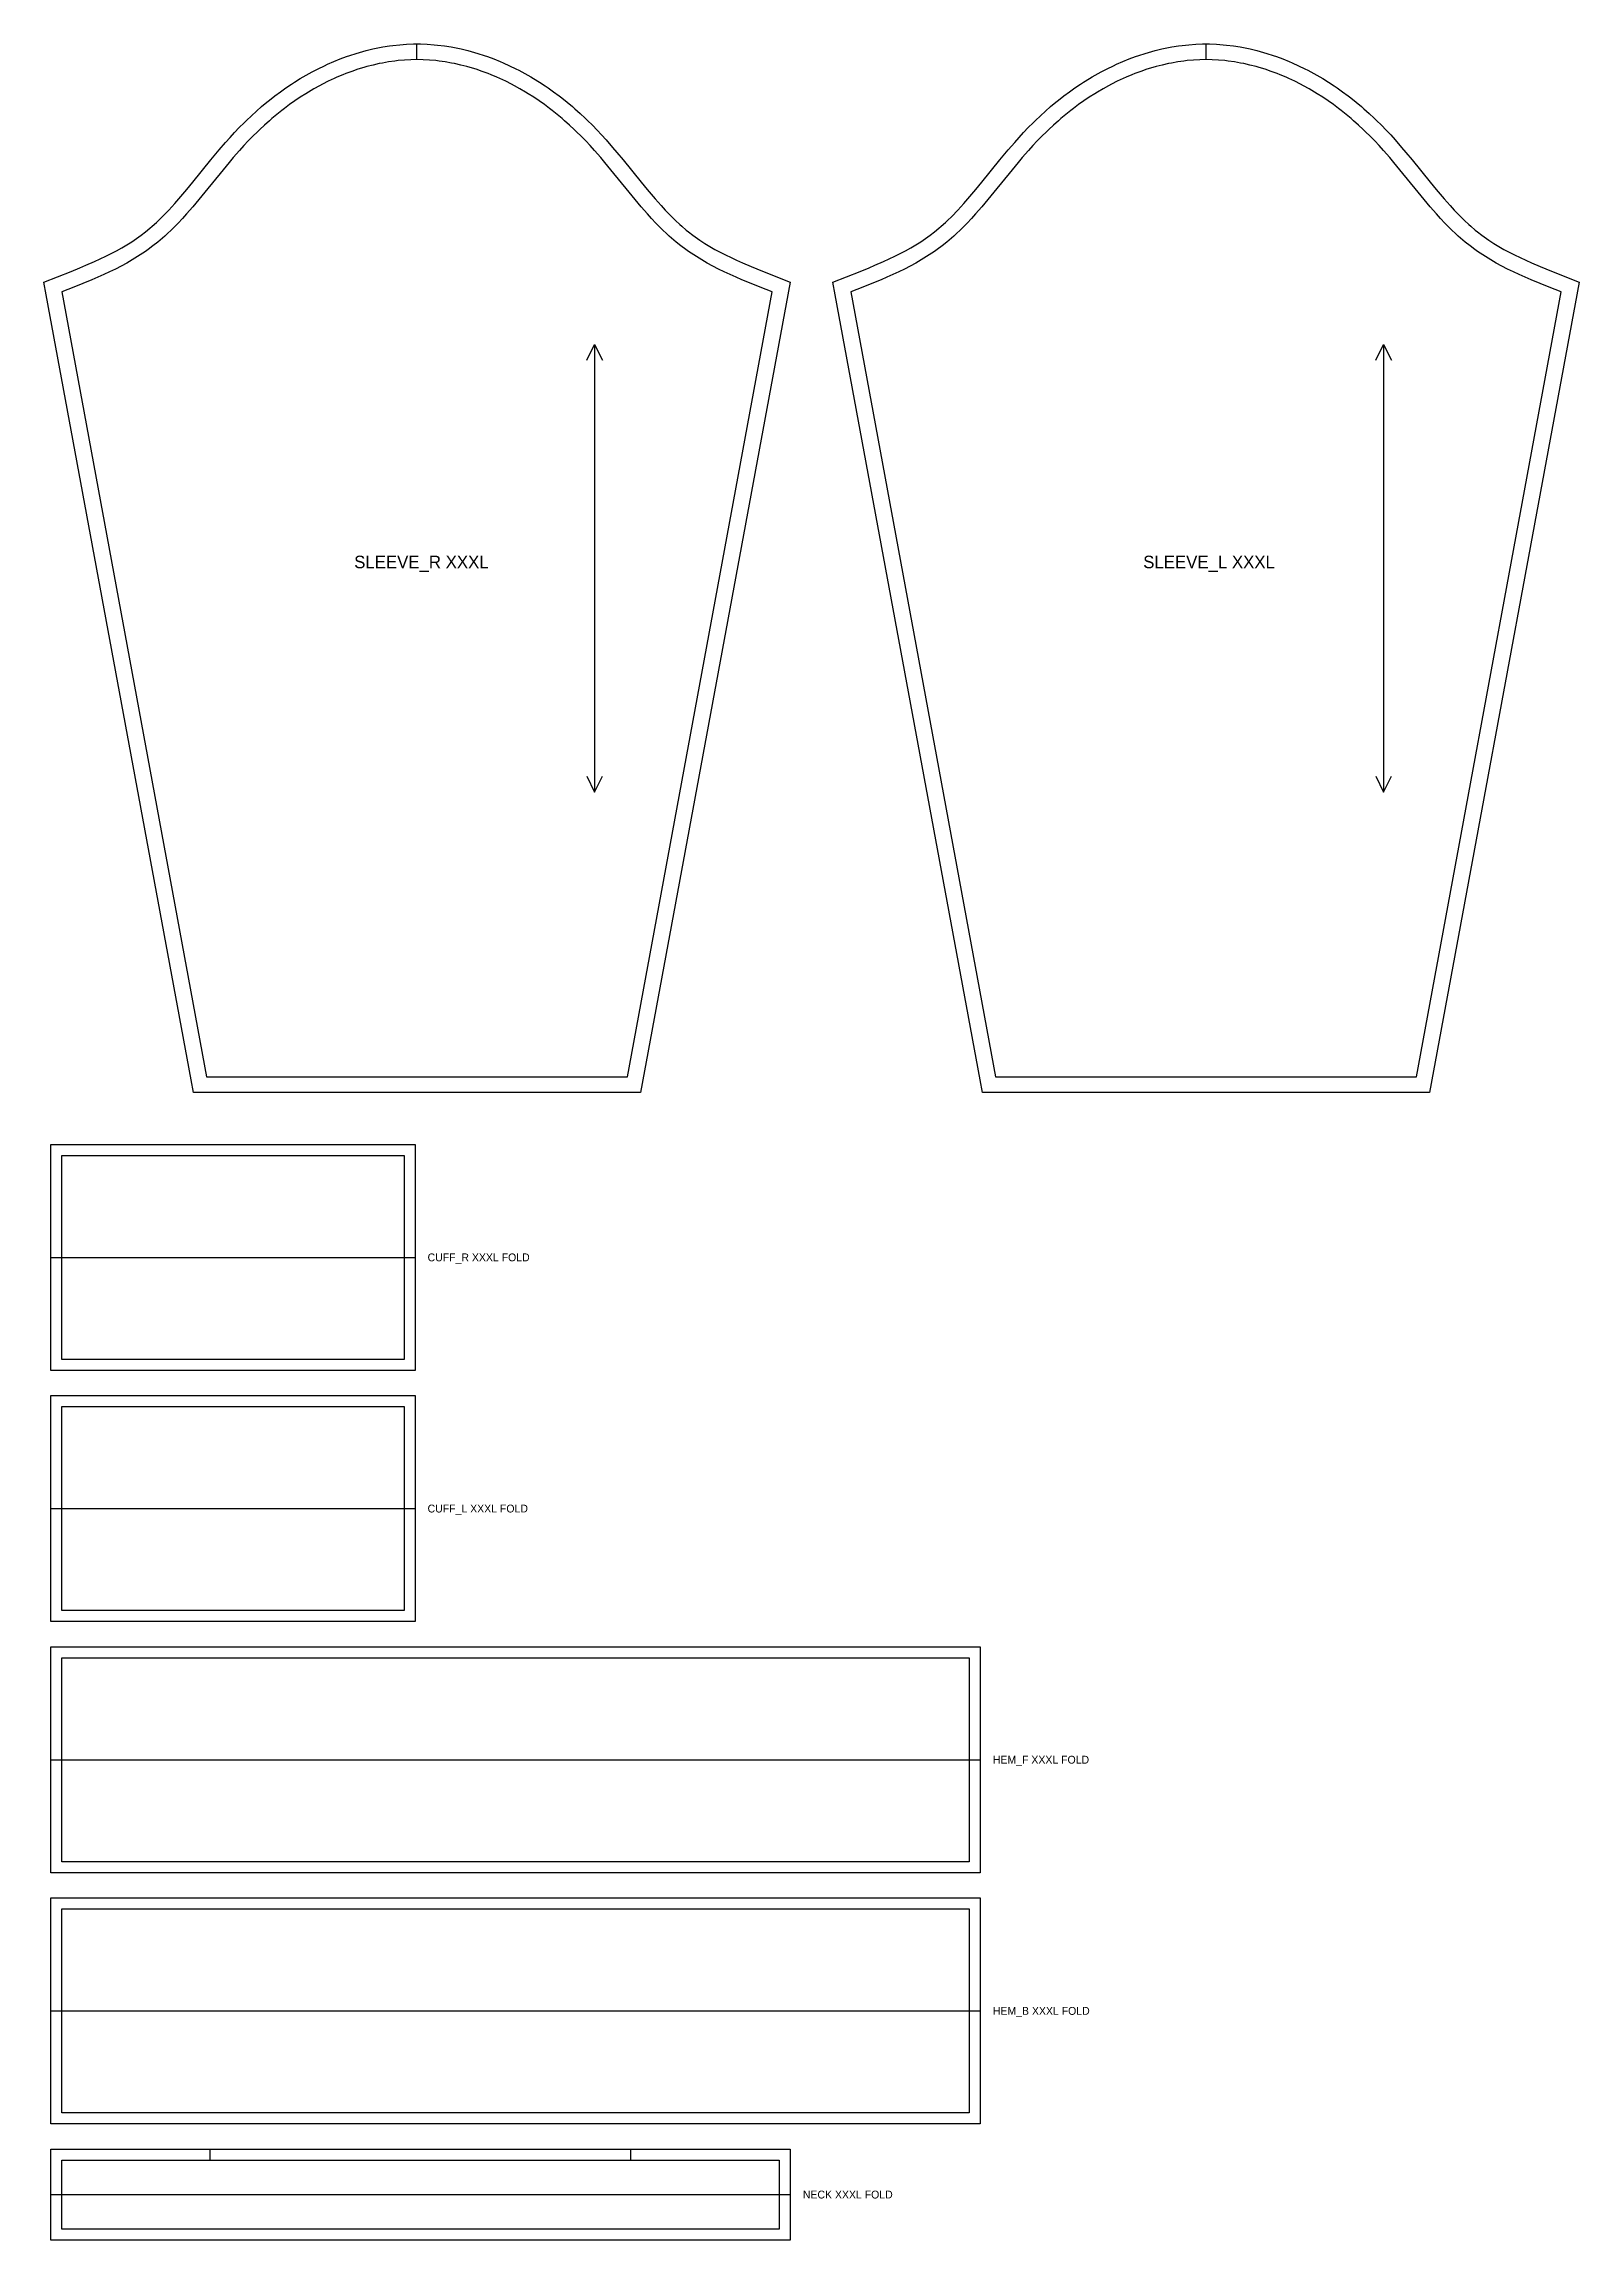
# Model space of a CAD drawing. Extents: x 24 to 1435, y 28 to 2189.
# Drawn here: x 24 to 1001, y 28 to 1427 of the extents above; entities that cross this region are included whole.
import ezdxf

# ---------------------------------------------------------------- set-up
doc = ezdxf.new("R2010")
doc.units = 0
for name, color, linetype in [('CUT', 7, 'CONTINUOUS'), ('FOLD', 6, 'CONTINUOUS'), ('GRAIN', 3, 'CONTINUOUS'), ('NOTCH', 1, 'CONTINUOUS'), ('SEW', 5, 'CONTINUOUS'), ('TEXT', 2, 'CONTINUOUS')]:
    doc.layers.add(name, color=color, linetype=linetype)

msp = doc.modelspace()

# ---------------------------------------------------------------- linework, layer by layer
at = {"layer": 'CUT'}
for points in [[(25.166, 1267.186), (23.672, 1275.283), (40.948, 1282.117), (46.621, 1284.427), (50.352, 1285.991), (55.855, 1288.387), (59.455, 1290.028), (62.993, 1291.71), (66.462, 1293.44), (69.859, 1295.223), (73.178, 1297.065), (76.413, 1298.971), (79.561, 1300.947), (82.617, 1302.998), (85.578, 1305.132), (88.413, 1307.326), (91.195, 1309.628), (92.567, 1310.818), (95.279, 1313.271), (96.619, 1314.534), (99.271, 1317.127), (103.188, 1321.176), (107.048, 1325.398), (110.867, 1329.772), (114.662, 1334.275), (118.453, 1338.884), (129.988, 1353.11), (135.3, 1359.5), (139.404, 1364.269), (142.209, 1367.423), (145.079, 1370.548), (148.045, 1373.662), (151.104, 1376.749), (152.657, 1378.27), (155.81, 1381.264), (159.025, 1384.192), (162.302, 1387.052), (165.641, 1389.84), (167.333, 1391.206), (170.763, 1393.882), (174.254, 1396.478), (177.805, 1398.993), (181.415, 1401.424), (183.243, 1402.606), (186.942, 1404.904), (188.814, 1406.018), (192.601, 1408.176), (194.516, 1409.219), (198.39, 1411.23), (202.321, 1413.139), (204.307, 1414.055), (208.322, 1415.805), (212.391, 1417.446), (216.44, 1418.947), (218.482, 1419.655), (222.602, 1420.985), (224.68, 1421.605), (228.865, 1422.754), (233.09, 1423.775), (235.216, 1424.237), (239.492, 1425.06), (243.799, 1425.745), (245.963, 1426.034), (250.307, 1426.502), (254.673, 1426.819), (259.055, 1426.98), (261.25, 1427), (263.445, 1426.98), (267.827, 1426.819), (272.193, 1426.502), (274.368, 1426.287), (278.701, 1425.745), (283.008, 1425.06), (285.15, 1424.666), (289.41, 1423.775), (293.635, 1422.754), (295.733, 1422.195), (299.898, 1420.985), (304.018, 1419.655), (306.06, 1418.947), (310.109, 1417.446), (314.178, 1415.805), (316.192, 1414.944), (320.179, 1413.139), (324.11, 1411.23), (326.054, 1410.237), (329.899, 1408.176), (333.686, 1406.018), (335.558, 1404.904), (339.257, 1402.606), (342.897, 1400.219), (344.695, 1398.993), (348.246, 1396.478), (351.737, 1393.882), (353.459, 1392.554), (356.859, 1389.84), (360.198, 1387.052), (361.844, 1385.631), (365.09, 1382.737), (368.274, 1379.775), (369.843, 1378.27), (372.933, 1375.213), (375.96, 1372.097), (378.864, 1368.99), (381.701, 1365.849), (385.845, 1361.094), (388.544, 1357.904), (392.512, 1353.11), (404.047, 1338.884), (407.838, 1334.275), (410.366, 1331.26), (412.903, 1328.299), (416.733, 1323.973), (419.312, 1321.176), (421.916, 1318.456), (424.551, 1315.819), (425.881, 1314.534), (428.572, 1312.032), (429.933, 1310.818), (432.689, 1308.464), (434.087, 1307.326), (436.922, 1305.132), (438.391, 1304.054), (441.4, 1301.963), (444.502, 1299.95), (447.694, 1298.009), (450.971, 1296.136), (454.33, 1294.324), (457.764, 1292.569), (461.268, 1290.863), (464.837, 1289.203), (468.466, 1287.581), (474.008, 1285.206), (477.761, 1283.653), (483.461, 1281.353), (498.828, 1275.283), (403.574, 759), (118.926, 759), (117.416, 767.186)], [(527.666, 1267.186), (526.172, 1275.283), (543.448, 1282.117), (549.121, 1284.427), (552.852, 1285.991), (558.355, 1288.387), (561.955, 1290.028), (565.493, 1291.71), (568.962, 1293.44), (572.359, 1295.223), (575.678, 1297.065), (578.913, 1298.971), (582.061, 1300.947), (585.117, 1302.998), (588.078, 1305.132), (590.913, 1307.326), (593.695, 1309.628), (595.067, 1310.818), (597.779, 1313.271), (599.119, 1314.534), (601.771, 1317.127), (605.688, 1321.176), (609.548, 1325.398), (613.367, 1329.772), (617.162, 1334.275), (620.953, 1338.884), (632.488, 1353.11), (637.8, 1359.5), (641.904, 1364.269), (644.709, 1367.423), (647.579, 1370.548), (650.545, 1373.662), (653.604, 1376.749), (655.157, 1378.27), (658.31, 1381.264), (661.525, 1384.192), (664.802, 1387.052), (668.141, 1389.84), (669.833, 1391.206), (673.263, 1393.882), (676.754, 1396.478), (680.305, 1398.993), (683.915, 1401.424), (685.743, 1402.606), (689.442, 1404.904), (691.314, 1406.018), (695.101, 1408.176), (697.016, 1409.219), (700.89, 1411.23), (704.821, 1413.139), (706.807, 1414.055), (710.822, 1415.805), (714.891, 1417.446), (718.94, 1418.947), (720.982, 1419.655), (725.102, 1420.985), (727.18, 1421.605), (731.365, 1422.754), (735.59, 1423.775), (737.716, 1424.237), (741.992, 1425.06), (746.299, 1425.745), (748.463, 1426.034), (752.807, 1426.502), (757.173, 1426.819), (761.555, 1426.98), (763.75, 1427), (765.945, 1426.98), (770.327, 1426.819), (774.693, 1426.502), (776.868, 1426.287), (781.201, 1425.745), (785.508, 1425.06), (787.65, 1424.666), (791.91, 1423.775), (796.135, 1422.754), (798.233, 1422.195), (802.398, 1420.985), (806.518, 1419.655), (808.56, 1418.947), (812.609, 1417.446), (816.678, 1415.805), (818.692, 1414.944), (822.679, 1413.139), (826.61, 1411.23), (828.554, 1410.237), (832.399, 1408.176), (836.186, 1406.018), (838.058, 1404.904), (841.757, 1402.606), (845.397, 1400.219), (847.195, 1398.993), (850.746, 1396.478), (854.237, 1393.882), (855.959, 1392.554), (859.359, 1389.84), (862.698, 1387.052), (864.344, 1385.631), (867.59, 1382.737), (870.774, 1379.775), (872.343, 1378.27), (875.433, 1375.213), (878.46, 1372.097), (881.364, 1368.99), (884.201, 1365.849), (888.345, 1361.094), (891.044, 1357.904), (895.012, 1353.11), (906.547, 1338.884), (910.338, 1334.275), (912.866, 1331.26), (915.403, 1328.299), (919.233, 1323.973), (921.812, 1321.176), (924.416, 1318.456), (927.051, 1315.819), (928.381, 1314.534), (931.072, 1312.032), (932.433, 1310.818), (935.189, 1308.464), (936.587, 1307.326), (939.422, 1305.132), (940.891, 1304.054), (943.9, 1301.963), (947.002, 1299.95), (950.194, 1298.009), (953.471, 1296.136), (956.83, 1294.324), (960.264, 1292.569), (963.768, 1290.863), (967.337, 1289.203), (970.966, 1287.581), (976.508, 1285.206), (980.261, 1283.653), (985.961, 1281.353), (1001.328, 1275.283), (906.074, 759), (621.426, 759), (619.916, 767.186)], [(28, 726), (260, 726), (260, 582), (28, 582)], [(28, 566), (260, 566), (260, 422), (28, 422)], [(28, 406), (620, 406), (620, 262), (28, 262)], [(28, 246), (620, 246), (620, 102), (28, 102)], [(28, 86), (499, 86), (499, 28), (28, 28)]]:
    msp.add_lwpolyline(points, close=True, dxfattribs=at)
at = {"layer": 'FOLD'}
for points in [[(28, 654), (260, 654)], [(28, 494), (260, 494)], [(28, 334), (620, 334)], [(28, 174), (620, 174)], [(28, 57), (499, 57)]]:
    msp.add_lwpolyline(points, dxfattribs=at)
at = {"layer": 'GRAIN'}
for points in [[(369.375, 1225.56), (374.375, 1235.56), (379.375, 1225.56)], [(374.375, 1235.56), (374.375, 950.44)], [(871.875, 1225.56), (876.875, 1235.56), (881.875, 1225.56)], [(876.875, 1235.56), (876.875, 950.44)], [(369.375, 960.44), (374.375, 950.44), (379.375, 960.44)], [(871.875, 960.44), (876.875, 950.44), (881.875, 960.44)]]:
    msp.add_lwpolyline(points, dxfattribs=at)
at = {"layer": 'NOTCH'}
for points in [[(261.25, 1417), (261.25, 1427)], [(763.75, 1417), (763.75, 1427)], [(129.599, 79), (129.599, 86)], [(397.401, 79), (397.401, 86)]]:
    msp.add_lwpolyline(points, dxfattribs=at)
at = {"layer": 'SEW'}
for points in [[(35, 1269), (127.25, 769), (395.25, 769), (487.5, 1269), (479.755, 1272.065), (473.973, 1274.398), (468.236, 1276.788), (464.446, 1278.424), (460.69, 1280.103), (456.973, 1281.833), (453.302, 1283.619), (449.682, 1285.47), (446.119, 1287.392), (442.618, 1289.393), (439.185, 1291.48), (437.496, 1292.558), (434.175, 1294.787), (432.546, 1295.94), (429.376, 1298.308), (426.314, 1300.76), (424.812, 1302.023), (421.862, 1304.617), (420.412, 1305.948), (417.56, 1308.669), (416.156, 1310.058), (413.387, 1312.89), (410.667, 1315.787), (407.989, 1318.742), (404.038, 1323.267), (400.148, 1327.882), (396.297, 1332.564), (384.777, 1346.772), (380.879, 1351.482), (378.246, 1354.594), (374.23, 1359.203), (371.499, 1362.225), (368.719, 1365.2), (365.83, 1368.175), (362.883, 1371.09), (361.388, 1372.524), (358.357, 1375.343), (355.269, 1378.096), (353.704, 1379.447), (350.534, 1382.094), (347.309, 1384.669), (345.676, 1385.927), (342.371, 1388.386), (339.012, 1390.765), (335.602, 1393.061), (332.139, 1395.271), (330.388, 1396.343), (326.849, 1398.42), (323.26, 1400.405), (321.446, 1401.362), (317.782, 1403.202), (314.07, 1404.944), (312.195, 1405.777), (308.41, 1407.365), (306.5, 1408.12), (302.717, 1409.523), (298.893, 1410.818), (295.031, 1412.002), (293.087, 1412.551), (289.176, 1413.561), (285.238, 1414.449), (283.26, 1414.846), (279.288, 1415.544), (275.298, 1416.111), (273.297, 1416.344), (269.288, 1416.706), (265.271, 1416.926), (261.25, 1417), (257.229, 1416.926), (253.212, 1416.706), (249.203, 1416.344), (247.202, 1416.111), (243.212, 1415.544), (239.24, 1414.846), (237.262, 1414.449), (233.324, 1413.561), (229.413, 1412.551), (227.469, 1412.002), (223.607, 1410.818), (219.783, 1409.523), (216, 1408.12), (214.09, 1407.365), (210.305, 1405.777), (208.43, 1404.944), (204.718, 1403.202), (201.054, 1401.362), (199.24, 1400.405), (195.651, 1398.42), (192.112, 1396.343), (190.361, 1395.271), (186.898, 1393.061), (183.488, 1390.765), (180.129, 1388.386), (176.824, 1385.927), (175.191, 1384.669), (171.966, 1382.094), (168.796, 1379.447), (167.231, 1378.096), (164.143, 1375.343), (161.112, 1372.524), (159.617, 1371.09), (156.67, 1368.175), (153.781, 1365.2), (151.001, 1362.225), (148.27, 1359.203), (144.254, 1354.594), (141.621, 1351.482), (137.723, 1346.772), (126.203, 1332.564), (122.352, 1327.882), (118.462, 1323.267), (114.511, 1318.742), (111.833, 1315.787), (109.113, 1312.89), (106.344, 1310.058), (104.94, 1308.669), (102.088, 1305.948), (100.638, 1304.617), (97.688, 1302.023), (96.186, 1300.76), (93.124, 1298.308), (89.954, 1295.94), (88.325, 1294.787), (85.004, 1292.558), (83.315, 1291.48), (79.882, 1289.393), (76.381, 1287.392), (72.818, 1285.47), (69.198, 1283.619), (65.527, 1281.833), (61.81, 1280.103), (58.054, 1278.424), (54.264, 1276.788), (48.527, 1274.398), (42.745, 1272.065)], [(537.5, 1269), (629.75, 769), (897.75, 769), (990, 1269), (982.255, 1272.065), (976.473, 1274.398), (970.736, 1276.788), (966.946, 1278.424), (963.19, 1280.103), (959.473, 1281.833), (955.802, 1283.619), (952.182, 1285.47), (948.619, 1287.392), (945.118, 1289.393), (941.685, 1291.48), (939.996, 1292.558), (936.675, 1294.787), (935.046, 1295.94), (931.876, 1298.308), (928.814, 1300.76), (927.312, 1302.023), (924.362, 1304.617), (922.912, 1305.948), (920.06, 1308.669), (918.656, 1310.058), (915.887, 1312.89), (913.167, 1315.787), (910.489, 1318.742), (906.538, 1323.267), (902.648, 1327.882), (898.797, 1332.564), (887.277, 1346.772), (883.379, 1351.482), (880.746, 1354.594), (876.73, 1359.203), (873.999, 1362.225), (871.219, 1365.2), (868.33, 1368.175), (865.383, 1371.09), (863.888, 1372.524), (860.857, 1375.343), (857.769, 1378.096), (856.204, 1379.447), (853.034, 1382.094), (849.809, 1384.669), (848.176, 1385.927), (844.871, 1388.386), (841.512, 1390.765), (838.102, 1393.061), (834.639, 1395.271), (832.888, 1396.343), (829.349, 1398.42), (825.76, 1400.405), (823.946, 1401.362), (820.282, 1403.202), (816.57, 1404.944), (814.695, 1405.777), (810.91, 1407.365), (809, 1408.12), (805.217, 1409.523), (801.393, 1410.818), (797.531, 1412.002), (795.587, 1412.551), (791.676, 1413.561), (787.738, 1414.449), (785.76, 1414.846), (781.788, 1415.544), (777.798, 1416.111), (775.797, 1416.344), (771.788, 1416.706), (767.771, 1416.926), (763.75, 1417), (759.729, 1416.926), (755.712, 1416.706), (751.703, 1416.344), (749.702, 1416.111), (745.712, 1415.544), (741.74, 1414.846), (739.762, 1414.449), (735.824, 1413.561), (731.913, 1412.551), (729.969, 1412.002), (726.107, 1410.818), (722.283, 1409.523), (718.5, 1408.12), (716.59, 1407.365), (712.805, 1405.777), (710.93, 1404.944), (707.218, 1403.202), (703.554, 1401.362), (701.74, 1400.405), (698.151, 1398.42), (694.612, 1396.343), (692.861, 1395.271), (689.398, 1393.061), (685.988, 1390.765), (682.629, 1388.386), (679.324, 1385.927), (677.691, 1384.669), (674.466, 1382.094), (671.296, 1379.447), (669.731, 1378.096), (666.643, 1375.343), (663.612, 1372.524), (662.117, 1371.09), (659.17, 1368.175), (656.281, 1365.2), (653.501, 1362.225), (650.77, 1359.203), (646.754, 1354.594), (644.121, 1351.482), (640.223, 1346.772), (628.703, 1332.564), (624.852, 1327.882), (620.962, 1323.267), (617.011, 1318.742), (614.333, 1315.787), (611.613, 1312.89), (608.844, 1310.058), (607.44, 1308.669), (604.588, 1305.948), (603.138, 1304.617), (600.188, 1302.023), (598.686, 1300.76), (595.624, 1298.308), (592.454, 1295.94), (590.825, 1294.787), (587.504, 1292.558), (585.815, 1291.48), (582.382, 1289.393), (578.881, 1287.392), (575.318, 1285.47), (571.698, 1283.619), (568.027, 1281.833), (564.31, 1280.103), (560.554, 1278.424), (556.764, 1276.788), (551.027, 1274.398), (545.245, 1272.065)], [(35, 719), (253, 719), (253, 589), (35, 589)], [(35, 559), (253, 559), (253, 429), (35, 429)], [(35, 399), (613, 399), (613, 269), (35, 269)], [(35, 239), (613, 239), (613, 109), (35, 109)], [(35, 79), (492, 79), (492, 35), (35, 35)]]:
    msp.add_lwpolyline(points, close=True, dxfattribs=at)

# ---------------------------------------------------------------- texts
at = {"layer": 'TEXT'}
for s, height, p in [('SLEEVE_R XXXL', 8, (221.25, 1093)), ('SLEEVE_L XXXL', 8, (723.75, 1093)), ('CUFF_R XXXL FOLD', 5, (268, 651.5)), ('CUFF_L XXXL FOLD', 5, (268, 491.5)), ('HEM_F XXXL FOLD', 5, (628, 331.5)), ('HEM_B XXXL FOLD', 5, (628, 171.5)), ('NECK XXXL FOLD', 5, (507, 54.5))]:
    msp.add_text(s, height=height, dxfattribs=at).set_placement(p)

doc.saveas('drawing.dxf')
